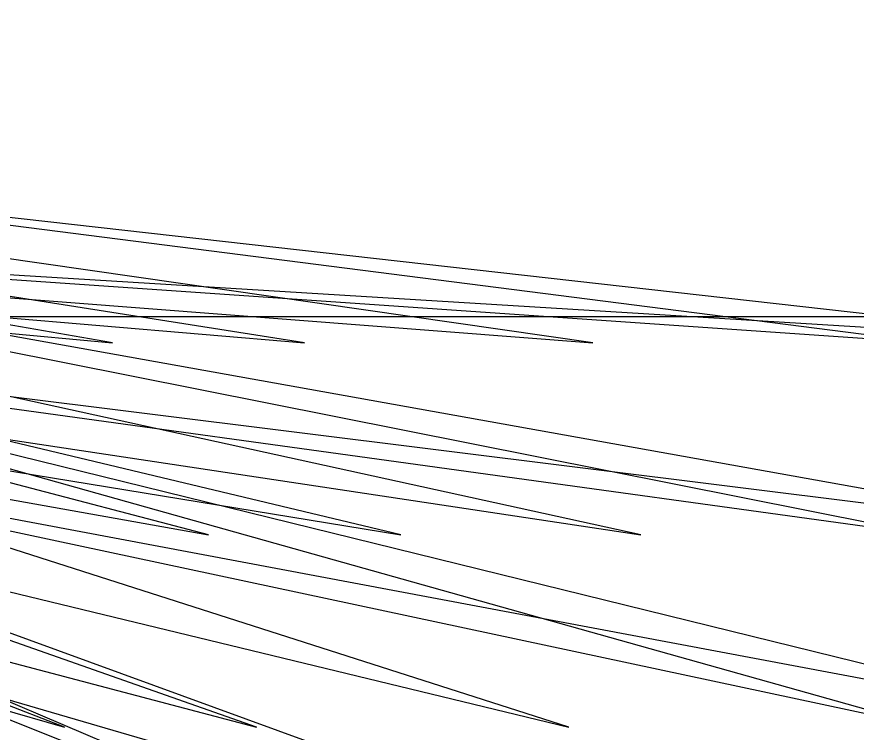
# Model space of a CAD drawing. Extents: x -29462 to 42578, y -23213 to 32194.
# Drawn here: x 27750 to 37009, y -8379 to -489 of the extents above; entities that cross this region are included whole.
import ezdxf

# ---------------------------------------------------------------- set-up
doc = ezdxf.new("R2010")
doc.units = 0

msp = doc.modelspace()

# ---------------------------------------------------------------- linework, layer by layer
at = {"layer": 'Layer 1'}
for p, q in [((28804.468, -4078.892), (8065.38, -488.988)), ((30921.138, -4078.892), (8065.38, -488.988)), ((39916.968, -4078.892), (8065.38, -488.988)), ((29862.878, -6195.552), (8065.38, -488.988)), ((31979.548, -6195.552), (8065.38, -488.988)), ((39917.048, -6195.552), (8065.38, -488.988)), ((28275.35, -8312.22), (8065.38, -488.988)), ((30392.02, -8312.22), (8065.38, -488.988)), ((39917.02, -8312.22), (8065.38, -488.988)), ((39916.99, -13074.713), (8065.38, -488.988)), ((34625.378, -6195.552), (8594.55, -488.988)), ((34096.138, -4078.892), (9123.71, -488.988)), ((37800.378, -6195.552), (9123.71, -488.988)), ((33831.6, -8312.22), (9388.3, -488.988)), ((37800.298, -4078.892), (9652.88, -488.988)), ((37800.35, -8312.22), (9917.46, -488.988)), ((33302.46, -10428.88), (9917.46, -488.988)), ((37800.37, -10958.046), (10446.6, -1018.15)), ((6520.94, -2033.48), (28804.468, -4078.892)), ((6520.94, -2033.48), (30921.138, -4078.892)), ((6520.94, -2033.48), (39916.968, -4078.892)), ((6520.94, -2033.48), (29862.878, -6195.552)), ((6520.94, -2033.48), (31979.548, -6195.552)), ((6520.94, -2033.48), (39917.048, -6195.552)), ((6520.94, -2033.48), (28275.35, -8312.22)), ((6520.94, -2033.48), (30392.02, -8312.22)), ((6520.94, -2033.48), (39917.02, -8312.22)), ((7050.11, -2033.48), (34625.378, -6195.552)), ((7579.28, -2033.48), (34096.138, -4078.892)), ((7579.28, -2033.48), (37800.378, -6195.552)), ((7843.86, -2033.48), (33831.6, -8312.22)), ((8108.44, -2033.48), (37800.298, -4078.892)), ((8373.03, -2033.48), (37800.35, -8312.22)), ((8902.19, -2562.65), (37800.37, -10958.046)), ((42577.9, -3792.83), (18116.2, -3792.83))]:
    msp.add_line(p, q, dxfattribs=at)

doc.saveas('drawing.dxf')
